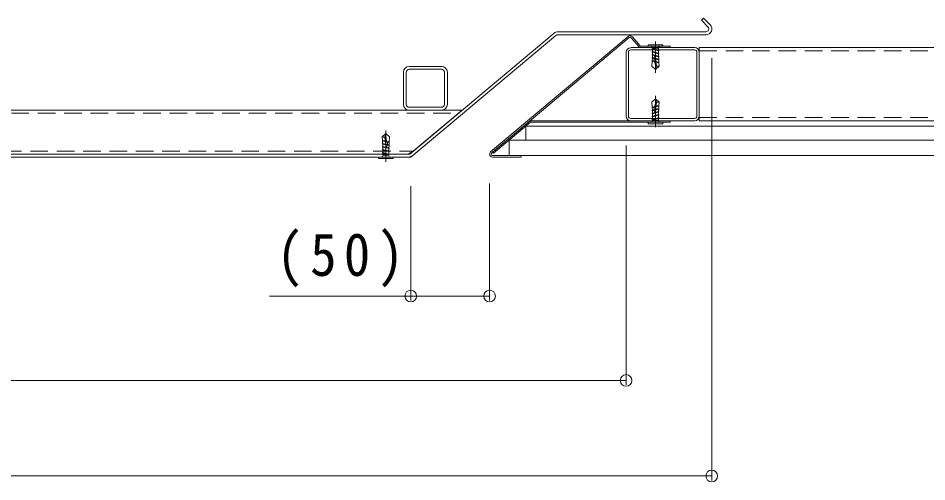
# Model space of a CAD drawing. Units: millimetres on the paper, enlarged 40 times, with parts at other scales. Extents: x -9407 to 10868, y -7770 to 7471.
# Drawn here: x 1612 to 4094, y 1106 to 2374 of the extents above; entities that cross this region are included whole.
import ezdxf

# ---------------------------------------------------------------- set-up
doc = ezdxf.new("R2010")
doc.units = ezdxf.units.MM
doc.header["$LTSCALE"] = 40
doc.header["$PDMODE"] = 32
doc.header["$PDSIZE"] = 32
doc.linetypes.add('CHAIN1', pattern=[8, 5, -1, 1, -1])
doc.linetypes.add('DASHED1', pattern=[1.8, 1.2, -0.6])
for name, color, linetype, lineweight in [('1-0_通り芯', 2, 'Continuous', 9), ('1-2_本体（蓋）', 3, 'Continuous', 9), ('1-3_受枠', 7, 'Continuous', 9), ('1-4_寸法', 7, 'Continuous', 9), ('1-7', 4, 'Continuous', 9), ('1-8', 6, 'Continuous', 5), ('1-A', 6, 'Continuous', 5)]:
    doc.layers.add(name, color=color, linetype=linetype, lineweight=lineweight)
doc.styles.add('ＭＳ ゴシック', font='')
doc.styles.get('ＭＳ ゴシック').set_extended_font_data('MS Gothic')

msp = doc.modelspace()

# ---------------------------------------------------------------- linework, layer by layer
at = {"layer": '1-0_通り芯', "color": 7}
for p, q in [((2907.97, 2007.49), (3010.01, 2093.11)), ((2910.54, 2004.42), (3011.46, 2089.11)), ((3392.6, 2093.11), (3010.01, 2093.11)), ((3392.6, 2089.11), (3011.46, 2089.11)), ((3392.6, 2089.11), (3392.6, 2093.11)), ((2907.97, 2007.49), (2910.54, 2004.42))]:
    msp.add_line(p, q, dxfattribs=at)
for radius in [8, 4]:
    msp.add_arc((3012.92, 2085.11), radius, 90, 130, dxfattribs=at)
at = {"layer": '1-2_本体（蓋）'}
for p, q in [((3478.07, 2368.01), (3483.73, 2373.67)), ((3496.01, 2350.07), (3478.07, 2368.01)), ((3501.67, 2355.73), (3483.73, 2373.67)), ((3075.61, 2332.67), (2681.42, 2001.91)), ((3085.89, 2336.41), (3490.36, 2336.41)), ((3080.75, 2326.54), (2684.33, 1993.91)), ((3085.89, 2328.41), (3490.36, 2328.41)), ((-2091.67, 1993.91), (2684.33, 1993.91)), ((-2088.75, 2001.91), (2681.42, 2001.91))]:
    msp.add_line(p, q, dxfattribs=at)
for centre, radius, start, end in [((3085.89, 2320.41), 16, 90, 130), ((3490.36, 2344.41), 16, 270, 45), ((3490.36, 2344.41), 8, 270, 45), ((3085.89, 2320.41), 8, 90, 130), ((2678.51, 2009.91), 8, 270, 310), ((2678.51, 2009.91), 16, 270, 310)]:
    msp.add_arc(centre, radius, start, end, dxfattribs=at)
at = {"layer": '1-3_受枠'}
for p, q in [((2680.23, 2241.91), (2768.23, 2241.91)), ((2680.23, 2233.91), (2768.23, 2233.91)), ((2664.23, 2137.91), (2664.23, 2225.91)), ((2672.23, 2137.91), (2672.23, 2225.91)), ((2776.23, 2225.91), (2776.23, 2137.91)), ((2784.23, 2225.91), (2784.23, 2137.91)), ((-2231.77, 2121.91), (2824.43, 2121.91)), ((2768.23, 2129.91), (2680.23, 2129.91)), ((2690.96, 2009.91), (2824.43, 2121.91)), ((2690.96, 2009.91), (2677.1, 2001.91)), ((-2084.43, 2001.91), (2677.1, 2001.91))]:
    msp.add_line(p, q, dxfattribs=at)
at = {"layer": '1-3_受枠', "linetype": 'DASHED1'}
for p, q in [((-2222.23, 2113.91), (2814.9, 2113.91)), ((-2098.29, 2009.91), (2690.96, 2009.91))]:
    msp.add_line(p, q, dxfattribs=at)
at = {"layer": '1-3_受枠'}
for centre, radius, start, end in [((2680.23, 2225.91), 16, 90, 180), ((2680.23, 2225.91), 8, 90, 180), ((2768.23, 2225.91), 16, 0, 90), ((2768.23, 2225.91), 8, 0, 90), ((2680.23, 2137.91), 16, 180, 270), ((2680.23, 2137.91), 8, 180, 270), ((2768.23, 2137.91), 8, 270, 0), ((2768.23, 2137.91), 16, 270, 0)]:
    msp.add_arc(centre, radius, start, end, dxfattribs=at)
at = {"layer": '1-4_寸法'}
for p, q in [((3506.36, 2264.41), (3506.36, 1109.93)), ((3272.33, 2025.9), (3272.33, 1371.07)), ((2684.33, 1601.79), (2684.33, 1913.91)), ((2899.54, 1601.79), (2899.54, 1921.91)), ((2684.33, 1613.79), (2298.44, 1613.79)), ((2684.33, 1613.79), (2899.54, 1613.79)), ((-2679.67, 1383.07), (3272.33, 1383.07)), ((-2913.69, 1121.93), (3506.36, 1121.93))]:
    msp.add_line(p, q, dxfattribs=at)
for p in [(2684.33, 1613.79), (2899.54, 1613.79), (3272.33, 1383.07), (3506.36, 1121.93)]:
    msp.add_point(p, dxfattribs=at)
at = {"layer": '1-7'}
for p, q in [((3459.81, 2293.11), (3284.86, 2293.11)), ((3459.81, 2286.71), (3284.86, 2286.71)), ((3472.33, 2093.1), (3472.33, 2293.11)), ((9591.92, 2293.11), (3472.33, 2293.11)), ((3272.33, 2280.59), (3272.33, 2105.9)), ((3272.33, 2280.59), (3272.33, 2105.9)), ((3272.33, 2280.32), (3272.33, 2105.63)), ((3278.73, 2280.59), (3278.73, 2105.9)), ((3278.73, 2280.59), (3278.73, 2105.9)), ((3278.73, 2280.32), (3278.73, 2105.63)), ((3465.93, 2105.63), (3465.93, 2280.59)), ((3472.33, 2105.63), (3472.33, 2280.59)), ((3472.33, 2105.9), (3472.33, 2280.59)), ((3472.33, 2105.63), (3472.33, 2280.32)), ((3284.86, 2099.51), (3459.81, 2099.51)), ((3284.86, 2093.11), (3459.81, 2093.11)), ((3472.33, 2093.1), (9591.92, 2093.1))]:
    msp.add_line(p, q, dxfattribs=at)
at = {"layer": '1-7', "linetype": 'DASHED1'}
for p, q in [((3472.33, 2283.91), (9591.92, 2283.91)), ((3472.33, 2102.3), (9591.92, 2102.3))]:
    msp.add_line(p, q, dxfattribs=at)
at = {"layer": '1-7'}
for centre, radius, start, end in [((3284.86, 2280.32), 12.52, 90, 180), ((3284.86, 2280.59), 6.12, 90, 180), ((3284.86, 2280.59), 6.12, 90, 180), ((3459.81, 2280.59), 12.52, 0, 90), ((3459.81, 2280.59), 6.12, 0, 90), ((3284.86, 2105.63), 12.52, 180, 270), ((3284.86, 2105.63), 6.12, 180, 270), ((3459.81, 2105.63), 12.52, 270, 0), ((3459.81, 2105.63), 6.12, 270, 0)]:
    msp.add_arc(centre, radius, start, end, dxfattribs=at)
at = {"layer": '1-8'}
for p, q in [((2998.12, 2077.92), (2998.12, 2039.92)), ((9591.92, 2077.92), (2998.12, 2077.92)), ((2952.84, 2039.92), (2952.84, 1997.92)), ((9591.92, 2039.92), (2952.84, 2039.92)), ((9591.92, 1997.92), (2952.84, 1997.92))]:
    msp.add_line(p, q, dxfattribs=at)
at = {"layer": '1-A', "color": 1}
for p, q in [((3278.39, 2323.53), (2902.4, 2008.03)), ((3280.96, 2320.46), (2904.97, 2004.97)), ((3306.73, 2295.97), (3286.59, 2319.97)), ((3309.8, 2298.54), (3289.66, 2322.54)), ((3392.6, 2297.11), (3312.86, 2297.11)), ((3392.6, 2293.11), (3312.86, 2293.11)), ((3392.6, 2293.11), (3392.6, 2297.11)), ((2907.54, 1997.91), (2985.56, 1997.91)), ((2907.54, 1993.91), (2985.56, 1993.91)), ((2985.56, 1993.91), (2985.56, 1997.91))]:
    msp.add_line(p, q, dxfattribs=at)
at = {"layer": '1-A', "linetype": 'CHAIN1'}
for p, q in [((3352.79, 2310.14), (3352.79, 2224.61)), ((3352.79, 2076.08), (3352.79, 2161.61)), ((2616.33, 1980.88), (2616.33, 2066.41))]:
    msp.add_line(p, q, dxfattribs=at)
at = {"layer": '1-A'}
for p, q in [((3332.79, 2297.11), (3332.79, 2301.11)), ((3372.79, 2301.11), (3332.79, 2301.11)), ((3332.79, 2297.11), (3372.79, 2297.11)), ((3345.59, 2291.71), (3342.44, 2297.11)), ((3344.55, 2290.48), (3342.9, 2289.63)), ((3342.9, 2289.63), (3344.55, 2288.78)), ((3344.51, 2288.8), (3344.5, 2282.21)), ((3344.52, 2291.71), (3344.52, 2290.48)), ((3361.01, 2291.71), (3344.52, 2291.71)), ((3361.04, 2286.36), (3344.55, 2290.48)), ((3361.04, 2284.66), (3344.55, 2288.78)), ((3359.99, 2291.71), (3363.15, 2297.11)), ((3361, 2284.66), (3360.98, 2278.11)), ((3361.01, 2291.71), (3361, 2286.36)), ((3362.69, 2285.51), (3361.04, 2286.36)), ((3361.04, 2284.66), (3362.69, 2285.51)), ((3372.79, 2301.11), (3372.79, 2297.11)), ((3344.55, 2282.23), (3342.9, 2281.38)), ((3342.9, 2281.38), (3344.55, 2280.53)), ((3344.55, 2273.99), (3342.9, 2273.14)), ((3342.9, 2273.14), (3344.55, 2272.29)), ((3344.55, 2265.74), (3342.9, 2264.89)), ((3342.9, 2264.89), (3344.55, 2264.04)), ((3343.72, 2257.07), (3344.11, 2264.26)), ((3344.55, 2272.29), (3344.18, 2265.55)), ((3344.5, 2280.56), (3344.48, 2273.95)), ((3361.04, 2278.11), (3344.55, 2282.23)), ((3361.04, 2276.41), (3344.55, 2280.53)), ((3361.04, 2269.86), (3344.55, 2273.99)), ((3361.04, 2268.16), (3344.55, 2272.29)), ((3361.04, 2261.61), (3344.55, 2265.74)), ((3361.04, 2259.91), (3344.55, 2264.04)), ((3352.08, 2272.69), (3355.63, 2242.61)), ((3360.98, 2276.41), (3360.97, 2269.88)), ((3362.69, 2277.26), (3361.04, 2278.11)), ((3361.04, 2276.41), (3362.69, 2277.26)), ((3362.69, 2269.01), (3361.04, 2269.86)), ((3361.04, 2268.16), (3362.69, 2269.01)), ((3361.04, 2268.16), (3361.5, 2261.38)), ((3362.69, 2260.77), (3361.04, 2261.61)), ((3361.04, 2259.91), (3362.69, 2260.77)), ((3362.07, 2252.84), (3361.58, 2260.19)), ((3344.55, 2257.49), (3342.9, 2256.64)), ((3342.9, 2256.64), (3344.55, 2255.79)), ((3342.91, 2242.01), (3343.68, 2256.24)), ((3352.79, 2233.11), (3342.91, 2242.01)), ((3361.04, 2253.37), (3344.55, 2257.49)), ((3361.04, 2251.67), (3344.55, 2255.79)), ((3355.63, 2242.61), (3352.79, 2233.11)), ((3362.79, 2242.01), (3352.79, 2233.11)), ((3362.69, 2252.52), (3361.04, 2253.37)), ((3361.04, 2251.67), (3362.69, 2252.52)), ((3362.79, 2242.01), (3362.11, 2252.22)), ((3352.79, 2153.11), (3342.91, 2144.21)), ((3342.91, 2144.21), (3343.68, 2129.98)), ((3361.04, 2134.55), (3344.55, 2130.43)), ((3352.08, 2113.53), (3355.63, 2143.61)), ((3355.63, 2143.61), (3352.79, 2153.11)), ((3362.79, 2144.21), (3352.79, 2153.11)), ((3361.04, 2134.55), (3362.69, 2133.7)), ((3362.79, 2144.21), (3362.11, 2134)), ((3342.9, 2129.58), (3344.55, 2130.43)), ((3344.55, 2128.73), (3342.9, 2129.58)), ((3342.9, 2121.33), (3344.55, 2122.18)), ((3344.55, 2120.48), (3342.9, 2121.33)), ((3342.9, 2113.08), (3344.55, 2113.93)), ((3344.55, 2112.23), (3342.9, 2113.08)), ((3343.72, 2129.15), (3344.11, 2121.95)), ((3344.55, 2113.93), (3344.18, 2120.67)), ((3344.5, 2105.66), (3344.48, 2112.27)), ((3361.04, 2132.85), (3344.55, 2128.73)), ((3361.04, 2126.3), (3344.55, 2122.18)), ((3361.04, 2124.6), (3344.55, 2120.48)), ((3361.04, 2118.05), (3344.55, 2113.93)), ((3361.04, 2116.35), (3344.55, 2112.23)), ((3361.04, 2109.81), (3344.55, 2105.68)), ((3360.98, 2109.81), (3360.97, 2116.34)), ((3362.69, 2133.7), (3361.04, 2132.85)), ((3361.04, 2126.3), (3362.69, 2125.45)), ((3362.69, 2125.45), (3361.04, 2124.6)), ((3361.04, 2118.05), (3361.5, 2124.84)), ((3361.04, 2118.05), (3362.69, 2117.2)), ((3362.69, 2117.2), (3361.04, 2116.35)), ((3361.04, 2109.81), (3362.69, 2108.96)), ((3362.07, 2133.38), (3361.58, 2126.03)), ((3332.79, 2089.11), (3332.79, 2085.11)), ((3332.79, 2089.11), (3372.79, 2089.11)), ((3372.79, 2085.11), (3332.79, 2085.11)), ((3345.59, 2094.51), (3342.44, 2089.11)), ((3342.9, 2104.83), (3344.55, 2105.68)), ((3344.55, 2103.98), (3342.9, 2104.83)), ((3342.9, 2096.59), (3344.55, 2097.44)), ((3344.55, 2095.74), (3342.9, 2096.59)), ((3344.51, 2097.42), (3344.5, 2104.01)), ((3344.52, 2094.51), (3344.52, 2095.74)), ((3361.01, 2094.51), (3344.52, 2094.51)), ((3361.04, 2108.11), (3344.55, 2103.98)), ((3361.04, 2101.56), (3344.55, 2097.44)), ((3361.04, 2099.86), (3344.55, 2095.74)), ((3359.99, 2094.51), (3363.15, 2089.11)), ((3361, 2101.56), (3360.98, 2108.11)), ((3361.01, 2094.51), (3361, 2099.86)), ((3362.69, 2108.96), (3361.04, 2108.11)), ((3361.04, 2101.56), (3362.69, 2100.71)), ((3362.69, 2100.71), (3361.04, 2099.86)), ((3372.79, 2085.11), (3372.79, 2089.11)), ((2606.33, 2049.01), (2616.33, 2057.91)), ((2606.33, 2049.01), (2607.02, 2038.8)), ((2608.09, 2039.35), (2606.44, 2038.5)), ((2606.44, 2038.5), (2608.09, 2037.65)), ((2607.06, 2038.18), (2607.55, 2030.82)), ((2608.09, 2039.35), (2624.58, 2035.22)), ((2608.09, 2037.65), (2624.58, 2033.52)), ((2613.5, 2048.41), (2616.33, 2057.91)), ((2617.04, 2018.32), (2613.5, 2048.41)), ((2616.33, 2057.91), (2626.22, 2049.01)), ((2626.23, 2034.37), (2624.58, 2035.22)), ((2626.22, 2049.01), (2625.45, 2034.78)), ((2608.09, 2031.1), (2606.44, 2030.25)), ((2606.44, 2030.25), (2608.09, 2029.4)), ((2608.09, 2022.85), (2606.44, 2022)), ((2606.44, 2022), (2608.09, 2021.15)), ((2608.09, 2014.6), (2606.44, 2013.75)), ((2606.44, 2013.75), (2608.09, 2012.9)), ((2608.09, 2022.85), (2607.63, 2029.63)), ((2608.09, 2031.1), (2624.58, 2026.98)), ((2608.09, 2029.4), (2624.58, 2025.28)), ((2608.09, 2022.85), (2624.58, 2018.73)), ((2608.09, 2021.15), (2624.58, 2017.03)), ((2608.09, 2014.6), (2624.58, 2010.48)), ((2608.09, 2012.9), (2624.58, 2008.78)), ((2608.13, 2006.36), (2608.14, 2012.9)), ((2608.15, 2014.6), (2608.16, 2021.13)), ((2624.58, 2033.52), (2626.23, 2034.37)), ((2626.23, 2026.13), (2624.58, 2026.98)), ((2624.58, 2025.28), (2626.23, 2026.13)), ((2624.58, 2018.73), (2624.95, 2025.46)), ((2626.23, 2017.88), (2624.58, 2018.73)), ((2624.58, 2017.03), (2626.23, 2017.88)), ((2626.23, 2009.63), (2624.58, 2010.48)), ((2624.63, 2010.45), (2624.65, 2017.06)), ((2625.41, 2033.95), (2625.02, 2026.75)), ((2596.33, 1989.91), (2596.33, 1993.91)), ((2636.33, 1993.91), (2596.33, 1993.91)), ((2596.33, 1989.91), (2636.33, 1989.91)), ((2609.13, 1999.31), (2605.98, 1993.91)), ((2608.09, 2006.36), (2606.44, 2005.51)), ((2606.44, 2005.51), (2608.09, 2004.66)), ((2608.09, 2006.36), (2624.58, 2002.23)), ((2608.09, 2004.66), (2624.58, 2000.53)), ((2608.11, 1999.31), (2608.13, 2004.66)), ((2608.11, 1999.31), (2624.61, 1999.31)), ((2623.53, 1999.31), (2626.69, 1993.91)), ((2624.58, 2008.78), (2626.23, 2009.63)), ((2626.23, 2001.38), (2624.58, 2002.23)), ((2624.58, 2000.53), (2626.23, 2001.38)), ((2624.61, 2002.22), (2624.63, 2008.81)), ((2624.61, 1999.31), (2624.61, 2000.53)), ((2636.33, 1993.91), (2636.33, 1989.91))]:
    msp.add_line(p, q, dxfattribs=at)
for points in [[(3351.58, 2249.51), (3349.87, 2254.23), (3348.63, 2258.9), (3348.47, 2263.49), (3348.98, 2265.81), (3349.83, 2268.11), (3350.9, 2270.4), (3352.08, 2272.69)], [(3352.79, 2233.11), (3352.85, 2237.22), (3352.76, 2241.33), (3352.38, 2245.43), (3351.58, 2249.51)], [(3351.58, 2136.71), (3349.87, 2131.98), (3348.63, 2127.32), (3348.47, 2122.72), (3348.98, 2120.41), (3349.83, 2118.1), (3350.9, 2115.81), (3352.08, 2113.53)], [(3352.79, 2153.11), (3352.85, 2149), (3352.76, 2144.89), (3352.38, 2140.79), (3351.58, 2136.71)], [(2616.33, 2057.91), (2616.28, 2053.79), (2616.37, 2049.68), (2616.74, 2045.59), (2617.55, 2041.51)], [(2617.55, 2041.51), (2619.25, 2036.78), (2620.5, 2032.12), (2620.66, 2027.52), (2620.14, 2025.2), (2619.3, 2022.9), (2618.23, 2020.61), (2617.04, 2018.32)]]:
    msp.add_lwpolyline(points, dxfattribs=at)
at = {"layer": '1-A', "color": 1}
for centre, radius, start, end in [((3283.53, 2317.4), 8, 40, 130), ((3283.53, 2317.4), 4, 40, 130), ((3312.86, 2301.11), 8, 220, 270), ((3312.86, 2301.11), 4, 220, 270), ((2907.54, 2001.91), 8, 130, 270), ((2907.54, 2001.91), 4, 130, 270)]:
    msp.add_arc(centre, radius, start, end, dxfattribs=at)
at = {"layer": '1-A'}
for centre, start, end in [((3357.2, 2218.34), 76.71384, 93.71257), ((3357.2, 2167.88), 266.28743, 283.28616), ((2611.92, 2072.68), 256.71384, 273.71257)]:
    msp.add_arc(centre, 24.32, start, end, dxfattribs=at)

# ---------------------------------------------------------------- texts
at = {"layer": '1-4_寸法', "color": 2, "insert": (2317.88, 1637.79), "char_height": 117.3, "attachment_point": 7, "style": 'ＭＳ ゴシック'}
msp.add_mtext('\\T1.28;\\W0.9;(50)', dxfattribs=at)

doc.saveas('drawing.dxf')
